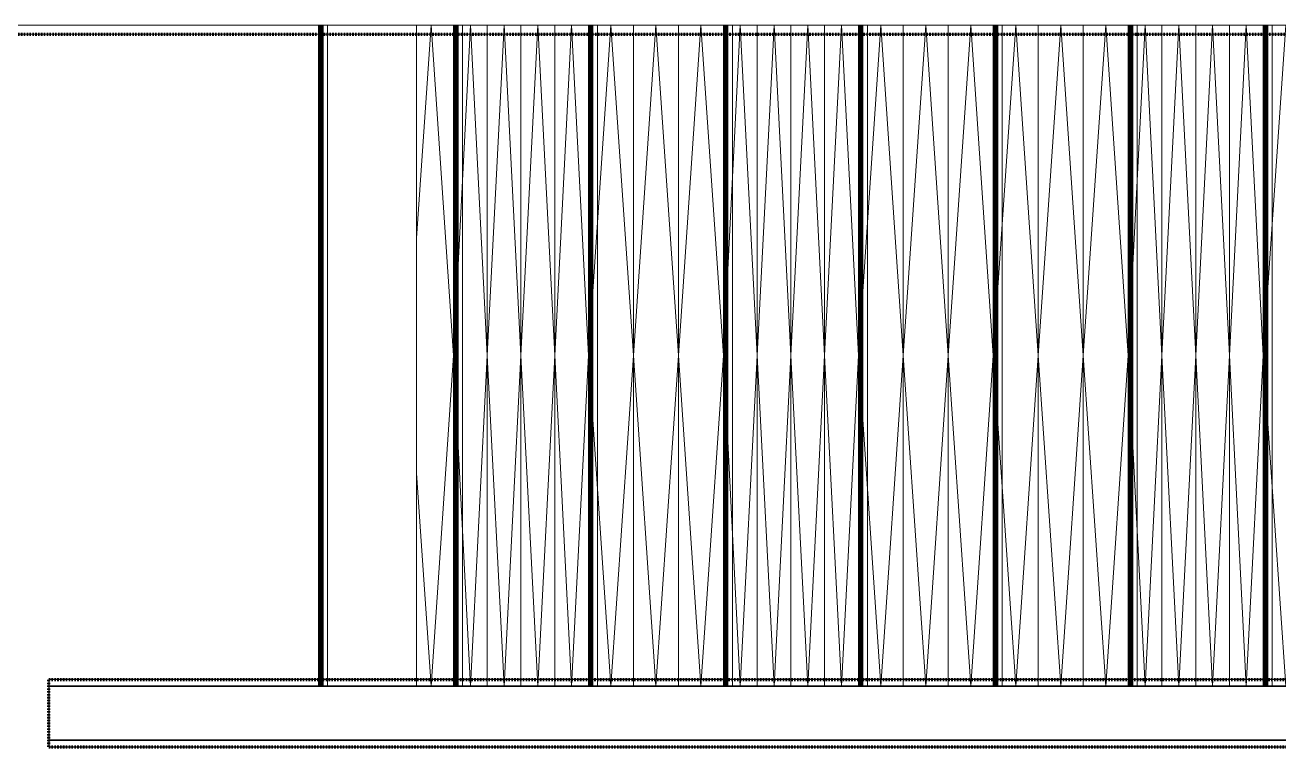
# Model space of a CAD drawing. Header units: millimetres. Extents: x -5300 to 98858, y -5196 to 93886.
# Drawn here: x 52777 to 55565, y 38805 to 40410 of the extents above; entities that cross this region are included whole.
import ezdxf

# ---------------------------------------------------------------- set-up
doc = ezdxf.new("R2010")
doc.units = ezdxf.units.MM
doc.linetypes.add('Штрих', pattern=[6.35, 3.175, -3.175])
doc.linetypes.add('Штрих_2_', pattern=[6.35, 3.175, -3.175])
for name, color, linetype, lineweight, true_color in [('_Разделитель помещений_', 4, 'Штрих', 70, 0x00ffff), ('Лестницы', 7, 'Continuous', 18, 0x7f7f7f), ('Стены', 7, 'Continuous', 18, 0x7f7f7f), ('Стены разрез', 7, 'Continuous', 50, 0x7f7f7f)]:
    doc.layers.add(name, color=color, linetype=linetype, lineweight=lineweight, true_color=true_color)

# ---------------------------------------------------------------- blocks, each defined once
blk = doc.blocks.new('СТВ_ЛК-02 - СТВ_ЛК-02-243166-Подвал')
at = {"layer": 'Стены', "color": 254, "true_color": 0xd4d4d4}
for p, q in [((50510, 40410), (58150, 40410)), ((50510, 40410), (58150, 40410)), ((58150, 40410), (50510, 40410)), ((50710, 40410), (57930, 40410)), ((57930, 40410), (50710, 40410)), ((57930, 40410), (50710, 40410)), ((50710, 40390), (57930, 40390)), ((50710, 40390), (57930, 40390)), ((57930, 40390), (50710, 40390))]:
    blk.add_line(p, q, dxfattribs=at)
blk = doc.blocks.new('СТВ_ЛК-02 - СТВ_ЛК-02-243170-Подвал')
blk.add_blockref('СТВ_ЛК-02 - СТВ_ЛК-02-243166-Подвал', (0, 0))
blk = doc.blocks.new('СТВ_Перегородка_Кирпич_ЛК 131368 - СТВ_Перегородка_Кирпич_ЛК 2-245658-Подвал')
at = {"layer": 'Стены', "color": 254, "true_color": 0xd4d4d4}
blk.add_line((52830, 38940), (56430, 38940), dxfattribs=at)
blk = doc.blocks.new('СТВ_Перегородка_Кирпич_ЛК 131368 - СТВ_Перегородка_Кирпич_ЛК 131368-245655-Подвал')
at = {"layer": 'Стены', "color": 254, "true_color": 0xd4d4d4}
for p, q in [((52830, 38955), (52830, 38955)), ((52830, 38940), (52830, 38940)), ((52830, 38940), (52830, 38940)), ((52830, 38820), (52830, 38820)), ((52830, 38820), (52830, 38820)), ((52830, 38805), (52830, 38805))]:
    blk.add_line(p, q, dxfattribs=at)
at = {"layer": 'Стены разрез', "color": 254, "lineweight": 25, "true_color": 0xd4d4d4}
for p, q in [((56430, 38955), (52830, 38955)), ((52830, 38955), (52830, 38940)), ((56430, 38940), (52830, 38940)), ((52830, 38940), (52830, 38820)), ((52830, 38940), (56430, 38940)), ((56430, 38820), (52830, 38820)), ((52830, 38820), (52830, 38805)), ((52830, 38820), (56430, 38820)), ((52830, 38805), (56430, 38805))]:
    blk.add_line(p, q, dxfattribs=at)
blk.add_blockref('СТВ_Перегородка_Кирпич_ЛК 131368 - СТВ_Перегородка_Кирпич_ЛК 2-245658-Подвал', (0, 0))
blk = doc.blocks.new('ЛК1-Лм1 235684 - ЛК1-Лм1-249097-Подвал')
at = {"layer": 'Лестницы', "color": 254, "true_color": 0xd4d4d4}
for p, q in [((53430, 40410), (53430, 38940)), ((53450, 40410), (53430, 40410)), ((53430, 40410), (53430, 38940)), ((53430, 38940), (53430, 40410)), ((53430, 40410), (53430, 40410)), ((53430, 40410), (53450, 40410)), ((53450, 40410), (53430, 40410)), ((53430, 40410), (53430, 40410)), ((53430, 38940), (53430, 40410)), ((53430, 40410), (53450, 40410)), ((53430, 40410), (53750, 40410)), ((53430, 38940), (53430, 40410)), ((53750, 40410), (53430, 40410)), ((53430, 40410), (53430, 40410)), ((53430, 40410), (53430.2, 40410)), ((53430, 40410), (53430, 38940)), ((53430.2, 40410), (53430, 40410)), ((53430, 40410), (53430, 40410)), ((53430, 40410), (53430, 38940)), ((53430, 38940), (53430, 40410)), ((53430.2, 40410), (53430.6, 40410)), ((53430.2, 40410), (53430.2, 38940)), ((53430.6, 40410), (53430.2, 40410)), ((53430.2, 38940), (53430.2, 40410)), ((53430.6, 40410), (53431.3, 40410)), ((53430.6, 40410), (53430.6, 38940)), ((53431.3, 40410), (53430.6, 40410)), ((53430.6, 38940), (53430.6, 40410)), ((53431.3, 40410), (53432.3, 40410)), ((53431.3, 40410), (53431.3, 38940)), ((53432.3, 40410), (53431.3, 40410)), ((53431.3, 38940), (53431.3, 40410)), ((53432.3, 40410), (53433.6, 40410)), ((53432.3, 40410), (53432.3, 38940)), ((53433.6, 40410), (53432.3, 40410)), ((53432.3, 38940), (53432.3, 40410)), ((53433.6, 40410), (53435, 40410)), ((53433.6, 40410), (53433.6, 38940)), ((53435, 40410), (53433.6, 40410)), ((53433.6, 38940), (53433.6, 40410)), ((53435, 40410), (53436.6, 40410)), ((53435, 40410), (53435, 38940)), ((53436.6, 40410), (53435, 40410)), ((53435, 38940), (53435, 40410)), ((53436.6, 40410), (53438.3, 40410)), ((53436.6, 40410), (53436.6, 38940)), ((53438.3, 40410), (53436.6, 40410)), ((53436.6, 38940), (53436.6, 40410)), ((53438.3, 40410), (53440, 40410)), ((53438.3, 40410), (53438.3, 38940)), ((53440, 40410), (53438.3, 40410)), ((53438.3, 38940), (53438.3, 40410)), ((53440, 40410), (53750, 40410)), ((53750, 40410), (53440, 40410)), ((53440, 40410), (53440, 38940)), ((53440, 38940), (53440, 40410)), ((53647.8, 40410), (53450, 40410)), ((53450, 40410), (53450, 40410)), ((53450, 40410), (53750, 40410)), ((53450, 38940), (53450, 40410)), ((53450, 40410), (53647.8, 40410)), ((53450, 40410), (53450, 40410)), ((53450, 40410), (53450, 38940)), ((53450, 38940), (53450, 40410)), ((53450, 40410), (53450, 38940)), ((53750, 40410), (53450, 40410)), ((53450, 38940), (53450, 40410)), ((53450, 40410), (53450, 38940)), ((53450, 38940), (53450, 40410)), ((53450, 40410), (53450, 40410)), ((53450, 40410), (53450, 40410)), ((53450, 40410), (53450, 38940)), ((53680, 40410), (53647.8, 40410)), ((53647.8, 39936.2), (53647.8, 40410)), ((53647.8, 40410), (53680, 40410)), ((53680, 40410), (53647.8, 39936.2)), ((53647.8, 40410), (53647.8, 39936.2)), ((53647.8, 39936.2), (53680, 40410)), ((53730, 40410), (53680, 40410)), ((53730, 39675), (53680, 40410)), ((53680, 40410), (53730, 40410)), ((53680, 40410), (53730, 39675)), ((53767.5, 40410), (53730, 40410)), ((53730, 39675), (53730, 40410)), ((53730, 40410), (53767.5, 40410)), ((53767.5, 40410), (53730, 39675)), ((53730, 40410), (53730, 39675)), ((53730, 39675), (53767.5, 40410)), ((53730, 40410), (53730, 38940)), ((53750, 40410), (53730, 40410)), ((53730, 40410), (53730, 38940)), ((53730, 38940), (53730, 40410)), ((53730, 40410), (53730, 40410)), ((53730, 40410), (53750, 40410)), ((53750, 40410), (53730, 40410)), ((53730, 40410), (53730, 40410)), ((53730, 38940), (53730, 40410)), ((53730, 40410), (53750, 40410)), ((53730, 40410), (54050, 40410)), ((53730, 38940), (53730, 40410)), ((54050, 40410), (53730, 40410)), ((53730, 40410), (53730, 40410)), ((53730, 40410), (53730.2, 40410)), ((53730, 40410), (53730, 38940)), ((53730.2, 40410), (53730, 40410)), ((53730, 40410), (53730, 40410)), ((53730, 40410), (53730, 38940)), ((53730, 38940), (53730, 40410)), ((53730.2, 40410), (53730.6, 40410)), ((53730.2, 40410), (53730.2, 38940)), ((53730.6, 40410), (53730.2, 40410)), ((53730.2, 38940), (53730.2, 40410)), ((53730.6, 40410), (53731.3, 40410)), ((53730.6, 40410), (53730.6, 38940)), ((53731.3, 40410), (53730.6, 40410)), ((53730.6, 38940), (53730.6, 40410)), ((53731.3, 40410), (53732.3, 40410)), ((53731.3, 40410), (53731.3, 38940)), ((53732.3, 40410), (53731.3, 40410)), ((53731.3, 38940), (53731.3, 40410)), ((53732.3, 40410), (53733.6, 40410)), ((53732.3, 40410), (53732.3, 38940)), ((53733.6, 40410), (53732.3, 40410)), ((53732.3, 38940), (53732.3, 40410)), ((53733.6, 40410), (53735, 40410)), ((53733.6, 40410), (53733.6, 38940)), ((53735, 40410), (53733.6, 40410)), ((53733.6, 38940), (53733.6, 40410)), ((53735, 40410), (53736.6, 40410)), ((53735, 40410), (53735, 38940)), ((53736.6, 40410), (53735, 40410)), ((53735, 38940), (53735, 40410)), ((53736.6, 40410), (53738.3, 40410)), ((53736.6, 40410), (53736.6, 38940)), ((53738.3, 40410), (53736.6, 40410)), ((53736.6, 38940), (53736.6, 40410)), ((53738.3, 40410), (53740, 40410)), ((53738.3, 40410), (53738.3, 38940)), ((53740, 40410), (53738.3, 40410)), ((53738.3, 38940), (53738.3, 40410)), ((53740, 40410), (54050, 40410)), ((54050, 40410), (53740, 40410)), ((53740, 40410), (53740, 38940)), ((53740, 38940), (53740, 40410)), ((53750, 40410), (53750, 40410)), ((53750, 40410), (54050, 40410)), ((53750, 38940), (53750, 40410)), ((53750, 38940), (53750, 40410)), ((53750, 40410), (53750, 40410)), ((53750, 40410), (53750, 38940)), ((53750, 40410), (53750, 38940)), ((54050, 40410), (53750, 40410)), ((53750, 38940), (53750, 40410)), ((53750, 40410), (53750, 38940)), ((53750, 38940), (53750, 40410)), ((53750, 40410), (53750, 40410)), ((53750, 40410), (53750, 40410)), ((53750, 40410), (53750, 38940)), ((53750, 38940), (53750, 40410)), ((53750, 40410), (53750, 40410)), ((53750, 40410), (53750, 38940)), ((53750, 40410), (53750, 38940)), ((53750, 40410), (53750, 40410)), ((53750, 38940), (53750, 40410)), ((53805, 40410), (53767.5, 40410)), ((53805, 39675), (53767.5, 40410)), ((53767.5, 40410), (53805, 40410)), ((53767.5, 40410), (53805, 39675)), ((53842.5, 40410), (53805, 40410)), ((53805, 39675), (53805, 40410)), ((53805, 40410), (53842.5, 40410)), ((53842.5, 40410), (53805, 39675)), ((53805, 40410), (53805, 39675)), ((53805, 39675), (53842.5, 40410)), ((53880, 40410), (53842.5, 40410)), ((53880, 39675), (53842.5, 40410)), ((53842.5, 40410), (53880, 40410)), ((53842.5, 40410), (53880, 39675)), ((53917.5, 40410), (53880, 40410)), ((53880, 39675), (53880, 40410)), ((53880, 40410), (53917.5, 40410)), ((53917.5, 40410), (53880, 39675)), ((53880, 40410), (53880, 39675)), ((53880, 39675), (53917.5, 40410)), ((53955, 40410), (53917.5, 40410)), ((53955, 39675), (53917.5, 40410)), ((53917.5, 40410), (53955, 40410)), ((53917.5, 40410), (53955, 39675)), ((53992.5, 40410), (53955, 40410)), ((53955, 39675), (53955, 40410)), ((53955, 40410), (53992.5, 40410)), ((53992.5, 40410), (53955, 39675)), ((53955, 40410), (53955, 39675)), ((53955, 39675), (53992.5, 40410)), ((54030, 40410), (53992.5, 40410)), ((54030, 39675), (53992.5, 40410)), ((53992.5, 40410), (54030, 40410)), ((53992.5, 40410), (54030, 39675)), ((54080, 40410), (54030, 40410)), ((54030, 39675), (54030, 40410)), ((54030, 40410), (54080, 40410)), ((54080, 40410), (54030, 39675)), ((54030, 40410), (54030, 39675)), ((54030, 39675), (54080, 40410)), ((54030, 40410), (54030, 38940)), ((54050, 40410), (54030, 40410)), ((54030, 40410), (54030, 38940)), ((54030, 38940), (54030, 40410)), ((54030, 40410), (54030, 40410)), ((54030, 40410), (54050, 40410)), ((54050, 40410), (54030, 40410)), ((54030, 40410), (54030, 40410)), ((54030, 38940), (54030, 40410)), ((54030, 40410), (54050, 40410)), ((54030, 40410), (54350, 40410)), ((54030, 38940), (54030, 40410)), ((54350, 40410), (54030, 40410)), ((54030, 40410), (54030, 40410)), ((54030, 40410), (54030.2, 40410)), ((54030, 40410), (54030, 38940)), ((54030.2, 40410), (54030, 40410)), ((54030, 40410), (54030, 40410)), ((54030, 40410), (54030, 38940)), ((54030, 38940), (54030, 40410)), ((54030.2, 40410), (54030.6, 40410)), ((54030.2, 40410), (54030.2, 38940)), ((54030.6, 40410), (54030.2, 40410)), ((54030.2, 38940), (54030.2, 40410)), ((54030.6, 40410), (54031.3, 40410)), ((54030.6, 40410), (54030.6, 38940)), ((54031.3, 40410), (54030.6, 40410)), ((54030.6, 38940), (54030.6, 40410)), ((54031.3, 40410), (54032.3, 40410)), ((54031.3, 40410), (54031.3, 38940)), ((54032.3, 40410), (54031.3, 40410)), ((54031.3, 38940), (54031.3, 40410)), ((54032.3, 40410), (54033.6, 40410)), ((54032.3, 40410), (54032.3, 38940)), ((54033.6, 40410), (54032.3, 40410)), ((54032.3, 38940), (54032.3, 40410)), ((54033.6, 40410), (54035, 40410)), ((54033.6, 40410), (54033.6, 38940)), ((54035, 40410), (54033.6, 40410)), ((54033.6, 38940), (54033.6, 40410)), ((54035, 40410), (54036.6, 40410)), ((54035, 40410), (54035, 38940)), ((54036.6, 40410), (54035, 40410)), ((54035, 38940), (54035, 40410)), ((54036.6, 40410), (54038.3, 40410)), ((54036.6, 40410), (54036.6, 38940)), ((54038.3, 40410), (54036.6, 40410)), ((54036.6, 38940), (54036.6, 40410)), ((54038.3, 40410), (54040, 40410)), ((54038.3, 40410), (54038.3, 38940)), ((54040, 40410), (54038.3, 40410)), ((54038.3, 38940), (54038.3, 40410)), ((54040, 40410), (54350, 40410)), ((54350, 40410), (54040, 40410)), ((54040, 40410), (54040, 38940)), ((54040, 38940), (54040, 40410)), ((54050, 40410), (54050, 40410)), ((54050, 40410), (54350, 40410)), ((54050, 38940), (54050, 40410)), ((54050, 38940), (54050, 40410)), ((54050, 40410), (54050, 40410)), ((54050, 40410), (54050, 38940)), ((54050, 40410), (54050, 38940)), ((54350, 40410), (54050, 40410)), ((54050, 38940), (54050, 40410)), ((54050, 40410), (54050, 38940)), ((54050, 38940), (54050, 40410)), ((54050, 40410), (54050, 40410)), ((54050, 40410), (54050, 40410)), ((54050, 40410), (54050, 38940)), ((54050, 38940), (54050, 40410)), ((54050, 40410), (54050, 40410)), ((54050, 40410), (54050, 38940)), ((54050, 40410), (54050, 38940)), ((54050, 40410), (54050, 40410)), ((54050, 38940), (54050, 40410)), ((54130, 40410), (54080, 40410)), ((54130, 39675), (54080, 40410)), ((54080, 40410), (54130, 40410)), ((54080, 40410), (54130, 39675)), ((54180, 40410), (54130, 40410)), ((54130, 39675), (54130, 40410)), ((54130, 40410), (54180, 40410)), ((54180, 40410), (54130, 39675)), ((54130, 40410), (54130, 39675)), ((54130, 39675), (54180, 40410)), ((54230, 40410), (54180, 40410)), ((54230, 39675), (54180, 40410)), ((54180, 40410), (54230, 40410)), ((54180, 40410), (54230, 39675)), ((54280, 40410), (54230, 40410)), ((54230, 39675), (54230, 40410)), ((54230, 40410), (54280, 40410)), ((54280, 40410), (54230, 39675)), ((54230, 40410), (54230, 39675)), ((54230, 39675), (54280, 40410)), ((54330, 40410), (54280, 40410)), ((54330, 39675), (54280, 40410)), ((54280, 40410), (54330, 40410)), ((54280, 40410), (54330, 39675)), ((54367.5, 40410), (54330, 40410)), ((54330, 39675), (54330, 40410)), ((54330, 40410), (54367.5, 40410)), ((54367.5, 40410), (54330, 39675)), ((54330, 40410), (54330, 39675)), ((54330, 39675), (54367.5, 40410)), ((54330, 40410), (54330, 38940)), ((54350, 40410), (54330, 40410)), ((54330, 40410), (54330, 38940)), ((54330, 38940), (54330, 40410)), ((54330, 40410), (54330, 40410)), ((54330, 40410), (54350, 40410)), ((54350, 40410), (54330, 40410)), ((54330, 40410), (54330, 40410)), ((54330, 38940), (54330, 40410)), ((54330, 40410), (54350, 40410)), ((54330, 40410), (54650, 40410)), ((54330, 38940), (54330, 40410)), ((54650, 40410), (54330, 40410)), ((54330, 40410), (54330, 40410)), ((54330, 40410), (54330.2, 40410)), ((54330, 40410), (54330, 38940)), ((54330.2, 40410), (54330, 40410)), ((54330, 40410), (54330, 40410)), ((54330, 40410), (54330, 38940)), ((54330, 38940), (54330, 40410)), ((54330.2, 40410), (54330.6, 40410)), ((54330.2, 40410), (54330.2, 38940)), ((54330.6, 40410), (54330.2, 40410)), ((54330.2, 38940), (54330.2, 40410)), ((54330.6, 40410), (54331.3, 40410)), ((54330.6, 40410), (54330.6, 38940)), ((54331.3, 40410), (54330.6, 40410)), ((54330.6, 38940), (54330.6, 40410)), ((54331.3, 40410), (54332.3, 40410)), ((54331.3, 40410), (54331.3, 38940)), ((54332.3, 40410), (54331.3, 40410)), ((54331.3, 38940), (54331.3, 40410)), ((54332.3, 40410), (54333.6, 40410)), ((54332.3, 40410), (54332.3, 38940)), ((54333.6, 40410), (54332.3, 40410)), ((54332.3, 38940), (54332.3, 40410)), ((54333.6, 40410), (54335, 40410)), ((54333.6, 40410), (54333.6, 38940)), ((54335, 40410), (54333.6, 40410)), ((54333.6, 38940), (54333.6, 40410)), ((54335, 40410), (54336.6, 40410)), ((54335, 40410), (54335, 38940)), ((54336.6, 40410), (54335, 40410)), ((54335, 38940), (54335, 40410)), ((54336.6, 40410), (54338.3, 40410)), ((54336.6, 40410), (54336.6, 38940)), ((54338.3, 40410), (54336.6, 40410)), ((54336.6, 38940), (54336.6, 40410)), ((54338.3, 40410), (54340, 40410)), ((54338.3, 40410), (54338.3, 38940)), ((54340, 40410), (54338.3, 40410)), ((54338.3, 38940), (54338.3, 40410)), ((54340, 40410), (54650, 40410)), ((54650, 40410), (54340, 40410)), ((54340, 40410), (54340, 38940)), ((54340, 38940), (54340, 40410)), ((54350, 40410), (54350, 40410)), ((54350, 40410), (54650, 40410)), ((54350, 38940), (54350, 40410)), ((54350, 38940), (54350, 40410)), ((54350, 40410), (54350, 40410)), ((54350, 40410), (54350, 38940)), ((54350, 40410), (54350, 38940)), ((54650, 40410), (54350, 40410)), ((54350, 38940), (54350, 40410)), ((54350, 40410), (54350, 38940)), ((54350, 38940), (54350, 40410)), ((54350, 40410), (54350, 40410)), ((54350, 40410), (54350, 40410)), ((54350, 40410), (54350, 38940)), ((54350, 38940), (54350, 40410)), ((54350, 40410), (54350, 40410)), ((54350, 40410), (54350, 38940)), ((54350, 40410), (54350, 38940)), ((54350, 40410), (54350, 40410)), ((54350, 38940), (54350, 40410)), ((54405, 40410), (54367.5, 40410)), ((54405, 39675), (54367.5, 40410)), ((54367.5, 40410), (54405, 40410)), ((54367.5, 40410), (54405, 39675)), ((54442.5, 40410), (54405, 40410)), ((54405, 39675), (54405, 40410)), ((54405, 40410), (54442.5, 40410)), ((54442.5, 40410), (54405, 39675)), ((54405, 40410), (54405, 39675)), ((54405, 39675), (54442.5, 40410)), ((54480, 40410), (54442.5, 40410)), ((54480, 39675), (54442.5, 40410)), ((54442.5, 40410), (54480, 40410)), ((54442.5, 40410), (54480, 39675)), ((54517.5, 40410), (54480, 40410)), ((54480, 39675), (54480, 40410)), ((54480, 40410), (54517.5, 40410)), ((54517.5, 40410), (54480, 39675)), ((54480, 40410), (54480, 39675)), ((54480, 39675), (54517.5, 40410)), ((54555, 40410), (54517.5, 40410)), ((54555, 39675), (54517.5, 40410)), ((54517.5, 40410), (54555, 40410)), ((54517.5, 40410), (54555, 39675)), ((54592.5, 40410), (54555, 40410)), ((54555, 39675), (54555, 40410)), ((54555, 40410), (54592.5, 40410)), ((54592.5, 40410), (54555, 39675)), ((54555, 40410), (54555, 39675)), ((54555, 39675), (54592.5, 40410)), ((54630, 40410), (54592.5, 40410)), ((54630, 39675), (54592.5, 40410)), ((54592.5, 40410), (54630, 40410)), ((54592.5, 40410), (54630, 39675)), ((54680, 40410), (54630, 40410)), ((54630, 39675), (54630, 40410)), ((54630, 40410), (54680, 40410)), ((54680, 40410), (54630, 39675)), ((54630, 40410), (54630, 39675)), ((54630, 39675), (54680, 40410)), ((54630, 40410), (54630, 38940)), ((54650, 40410), (54630, 40410)), ((54630, 40410), (54630, 38940)), ((54630, 38940), (54630, 40410)), ((54630, 40410), (54630, 40410)), ((54630, 40410), (54650, 40410)), ((54650, 40410), (54630, 40410)), ((54630, 40410), (54630, 40410)), ((54630, 38940), (54630, 40410)), ((54630, 40410), (54650, 40410)), ((54630, 40410), (54950, 40410)), ((54630, 38940), (54630, 40410)), ((54950, 40410), (54630, 40410)), ((54630, 40410), (54630, 40410)), ((54630, 40410), (54630.2, 40410)), ((54630, 40410), (54630, 38940)), ((54630.2, 40410), (54630, 40410)), ((54630, 40410), (54630, 40410)), ((54630, 40410), (54630, 38940)), ((54630, 38940), (54630, 40410)), ((54630.2, 40410), (54630.6, 40410)), ((54630.2, 40410), (54630.2, 38940)), ((54630.6, 40410), (54630.2, 40410)), ((54630.2, 38940), (54630.2, 40410)), ((54630.6, 40410), (54631.3, 40410)), ((54630.6, 40410), (54630.6, 38940)), ((54631.3, 40410), (54630.6, 40410)), ((54630.6, 38940), (54630.6, 40410)), ((54631.3, 40410), (54632.3, 40410)), ((54631.3, 40410), (54631.3, 38940)), ((54632.3, 40410), (54631.3, 40410)), ((54631.3, 38940), (54631.3, 40410)), ((54632.3, 40410), (54633.6, 40410)), ((54632.3, 40410), (54632.3, 38940)), ((54633.6, 40410), (54632.3, 40410)), ((54632.3, 38940), (54632.3, 40410)), ((54633.6, 40410), (54635, 40410)), ((54633.6, 40410), (54633.6, 38940)), ((54635, 40410), (54633.6, 40410)), ((54633.6, 38940), (54633.6, 40410)), ((54635, 40410), (54636.6, 40410)), ((54635, 40410), (54635, 38940)), ((54636.6, 40410), (54635, 40410)), ((54635, 38940), (54635, 40410)), ((54636.6, 40410), (54638.3, 40410)), ((54636.6, 40410), (54636.6, 38940)), ((54638.3, 40410), (54636.6, 40410)), ((54636.6, 38940), (54636.6, 40410)), ((54638.3, 40410), (54640, 40410)), ((54638.3, 40410), (54638.3, 38940)), ((54640, 40410), (54638.3, 40410)), ((54638.3, 38940), (54638.3, 40410)), ((54640, 40410), (54950, 40410)), ((54950, 40410), (54640, 40410)), ((54640, 40410), (54640, 38940)), ((54640, 38940), (54640, 40410)), ((54650, 40410), (54650, 40410)), ((54650, 40410), (54950, 40410)), ((54650, 38940), (54650, 40410)), ((54650, 38940), (54650, 40410)), ((54650, 40410), (54650, 40410)), ((54650, 40410), (54650, 38940)), ((54650, 40410), (54650, 38940)), ((54950, 40410), (54650, 40410)), ((54650, 38940), (54650, 40410)), ((54650, 40410), (54650, 38940)), ((54650, 38940), (54650, 40410)), ((54650, 40410), (54650, 40410)), ((54650, 40410), (54650, 40410)), ((54650, 40410), (54650, 38940)), ((54650, 38940), (54650, 40410)), ((54650, 40410), (54650, 40410)), ((54650, 40410), (54650, 38940)), ((54650, 40410), (54650, 38940)), ((54650, 40410), (54650, 40410)), ((54650, 38940), (54650, 40410)), ((54730, 40410), (54680, 40410)), ((54730, 39675), (54680, 40410)), ((54680, 40410), (54730, 40410)), ((54680, 40410), (54730, 39675)), ((54780, 40410), (54730, 40410)), ((54730, 39675), (54730, 40410)), ((54730, 40410), (54780, 40410)), ((54780, 40410), (54730, 39675)), ((54730, 40410), (54730, 39675)), ((54730, 39675), (54780, 40410)), ((54830, 40410), (54780, 40410)), ((54830, 39675), (54780, 40410)), ((54780, 40410), (54830, 40410)), ((54780, 40410), (54830, 39675)), ((54880, 40410), (54830, 40410)), ((54830, 39675), (54830, 40410)), ((54830, 40410), (54880, 40410)), ((54880, 40410), (54830, 39675)), ((54830, 40410), (54830, 39675)), ((54830, 39675), (54880, 40410)), ((54930, 40410), (54880, 40410)), ((54930, 39675), (54880, 40410)), ((54880, 40410), (54930, 40410)), ((54880, 40410), (54930, 39675)), ((54980, 40410), (54930, 40410)), ((54930, 39675), (54930, 40410)), ((54930, 40410), (54980, 40410)), ((54980, 40410), (54930, 39675)), ((54930, 40410), (54930, 39675)), ((54930, 39675), (54980, 40410)), ((54930, 40410), (54930, 38940)), ((54950, 40410), (54930, 40410)), ((54930, 40410), (54930, 38940)), ((54930, 38940), (54930, 40410)), ((54930, 40410), (54930, 40410)), ((54930, 40410), (54950, 40410)), ((54950, 40410), (54930, 40410)), ((54930, 40410), (54930, 40410)), ((54930, 38940), (54930, 40410)), ((54930, 40410), (54950, 40410)), ((54930, 40410), (55250, 40410)), ((54930, 38940), (54930, 40410)), ((55250, 40410), (54930, 40410)), ((54930, 40410), (54930, 40410)), ((54930, 40410), (54930.2, 40410)), ((54930, 40410), (54930, 38940)), ((54930.2, 40410), (54930, 40410)), ((54930, 40410), (54930, 40410)), ((54930, 40410), (54930, 38940)), ((54930, 38940), (54930, 40410)), ((54930.2, 40410), (54930.6, 40410)), ((54930.2, 40410), (54930.2, 38940)), ((54930.6, 40410), (54930.2, 40410)), ((54930.2, 38940), (54930.2, 40410)), ((54930.6, 40410), (54931.3, 40410)), ((54930.6, 40410), (54930.6, 38940)), ((54931.3, 40410), (54930.6, 40410)), ((54930.6, 38940), (54930.6, 40410)), ((54931.3, 40410), (54932.3, 40410)), ((54931.3, 40410), (54931.3, 38940)), ((54932.3, 40410), (54931.3, 40410)), ((54931.3, 38940), (54931.3, 40410)), ((54932.3, 40410), (54933.6, 40410)), ((54932.3, 40410), (54932.3, 38940)), ((54933.6, 40410), (54932.3, 40410)), ((54932.3, 38940), (54932.3, 40410)), ((54933.6, 40410), (54935, 40410)), ((54933.6, 40410), (54933.6, 38940)), ((54935, 40410), (54933.6, 40410)), ((54933.6, 38940), (54933.6, 40410)), ((54935, 40410), (54936.6, 40410)), ((54935, 40410), (54935, 38940)), ((54936.6, 40410), (54935, 40410)), ((54935, 38940), (54935, 40410)), ((54936.6, 40410), (54938.3, 40410)), ((54936.6, 40410), (54936.6, 38940)), ((54938.3, 40410), (54936.6, 40410)), ((54936.6, 38940), (54936.6, 40410)), ((54938.3, 40410), (54940, 40410)), ((54938.3, 40410), (54938.3, 38940)), ((54940, 40410), (54938.3, 40410)), ((54938.3, 38940), (54938.3, 40410)), ((54940, 40410), (55250, 40410)), ((55250, 40410), (54940, 40410)), ((54940, 40410), (54940, 38940)), ((54940, 38940), (54940, 40410)), ((54950, 40410), (54950, 40410)), ((54950, 40410), (55250, 40410)), ((54950, 38940), (54950, 40410)), ((54950, 38940), (54950, 40410)), ((54950, 40410), (54950, 40410)), ((54950, 40410), (54950, 38940)), ((54950, 40410), (54950, 38940)), ((55250, 40410), (54950, 40410)), ((54950, 38940), (54950, 40410)), ((54950, 40410), (54950, 38940)), ((54950, 38940), (54950, 40410)), ((54950, 40410), (54950, 40410)), ((54950, 40410), (54950, 40410)), ((54950, 40410), (54950, 38940)), ((54950, 38940), (54950, 40410)), ((54950, 40410), (54950, 40410)), ((54950, 40410), (54950, 38940)), ((54950, 40410), (54950, 38940)), ((54950, 40410), (54950, 40410)), ((54950, 38940), (54950, 40410)), ((55030, 40410), (54980, 40410)), ((55030, 39675), (54980, 40410)), ((54980, 40410), (55030, 40410)), ((54980, 40410), (55030, 39675)), ((55080, 40410), (55030, 40410)), ((55030, 39675), (55030, 40410)), ((55030, 40410), (55080, 40410)), ((55080, 40410), (55030, 39675)), ((55030, 40410), (55030, 39675)), ((55030, 39675), (55080, 40410)), ((55130, 40410), (55080, 40410)), ((55130, 39675), (55080, 40410)), ((55080, 40410), (55130, 40410)), ((55080, 40410), (55130, 39675)), ((55180, 40410), (55130, 40410)), ((55130, 39675), (55130, 40410)), ((55130, 40410), (55180, 40410)), ((55180, 40410), (55130, 39675)), ((55130, 40410), (55130, 39675)), ((55130, 39675), (55180, 40410)), ((55230, 40410), (55180, 40410)), ((55230, 39675), (55180, 40410)), ((55180, 40410), (55230, 40410)), ((55180, 40410), (55230, 39675)), ((55267.5, 40410), (55230, 40410)), ((55230, 39675), (55230, 40410)), ((55230, 40410), (55267.5, 40410)), ((55267.5, 40410), (55230, 39675)), ((55230, 40410), (55230, 39675)), ((55230, 39675), (55267.5, 40410)), ((55230, 40410), (55230, 38940)), ((55250, 40410), (55230, 40410)), ((55230, 40410), (55230, 38940)), ((55230, 38940), (55230, 40410)), ((55230, 40410), (55230, 40410)), ((55230, 40410), (55250, 40410)), ((55250, 40410), (55230, 40410)), ((55230, 40410), (55230, 40410)), ((55230, 38940), (55230, 40410)), ((55230, 40410), (55250, 40410)), ((55230, 40410), (55550, 40410)), ((55230, 38940), (55230, 40410)), ((55550, 40410), (55230, 40410)), ((55230, 40410), (55230, 40410)), ((55230, 40410), (55230.2, 40410)), ((55230, 40410), (55230, 38940)), ((55230.2, 40410), (55230, 40410)), ((55230, 40410), (55230, 40410)), ((55230, 40410), (55230, 38940)), ((55230, 38940), (55230, 40410)), ((55230.2, 40410), (55230.6, 40410)), ((55230.2, 40410), (55230.2, 38940)), ((55230.6, 40410), (55230.2, 40410)), ((55230.2, 38940), (55230.2, 40410)), ((55230.6, 40410), (55231.3, 40410)), ((55230.6, 40410), (55230.6, 38940)), ((55231.3, 40410), (55230.6, 40410)), ((55230.6, 38940), (55230.6, 40410)), ((55231.3, 40410), (55232.3, 40410)), ((55231.3, 40410), (55231.3, 38940)), ((55232.3, 40410), (55231.3, 40410)), ((55231.3, 38940), (55231.3, 40410)), ((55232.3, 40410), (55233.6, 40410)), ((55232.3, 40410), (55232.3, 38940)), ((55233.6, 40410), (55232.3, 40410)), ((55232.3, 38940), (55232.3, 40410)), ((55233.6, 40410), (55235, 40410)), ((55233.6, 40410), (55233.6, 38940)), ((55235, 40410), (55233.6, 40410)), ((55233.6, 38940), (55233.6, 40410)), ((55235, 40410), (55236.6, 40410)), ((55235, 40410), (55235, 38940)), ((55236.6, 40410), (55235, 40410)), ((55235, 38940), (55235, 40410)), ((55236.6, 40410), (55238.3, 40410)), ((55236.6, 40410), (55236.6, 38940)), ((55238.3, 40410), (55236.6, 40410)), ((55236.6, 38940), (55236.6, 40410)), ((55238.3, 40410), (55240, 40410)), ((55238.3, 40410), (55238.3, 38940)), ((55240, 40410), (55238.3, 40410)), ((55238.3, 38940), (55238.3, 40410)), ((55240, 40410), (55550, 40410)), ((55550, 40410), (55240, 40410)), ((55240, 40410), (55240, 38940)), ((55240, 38940), (55240, 40410)), ((55250, 40410), (55250, 40410)), ((55250, 40410), (55550, 40410)), ((55250, 38940), (55250, 40410)), ((55250, 38940), (55250, 40410)), ((55250, 40410), (55250, 40410)), ((55250, 40410), (55250, 38940)), ((55250, 40410), (55250, 38940)), ((55550, 40410), (55250, 40410)), ((55250, 38940), (55250, 40410)), ((55250, 40410), (55250, 38940)), ((55250, 38940), (55250, 40410)), ((55250, 40410), (55250, 40410)), ((55250, 40410), (55250, 40410)), ((55250, 40410), (55250, 38940)), ((55250, 38940), (55250, 40410)), ((55250, 40410), (55250, 40410)), ((55250, 40410), (55250, 38940)), ((55250, 40410), (55250, 38940)), ((55250, 40410), (55250, 40410)), ((55250, 38940), (55250, 40410)), ((55305, 40410), (55267.5, 40410)), ((55305, 39675), (55267.5, 40410)), ((55267.5, 40410), (55305, 40410)), ((55267.5, 40410), (55305, 39675)), ((55342.5, 40410), (55305, 40410)), ((55305, 39675), (55305, 40410)), ((55305, 40410), (55342.5, 40410)), ((55342.5, 40410), (55305, 39675)), ((55305, 40410), (55305, 39675)), ((55305, 39675), (55342.5, 40410)), ((55380, 40410), (55342.5, 40410)), ((55380, 39675), (55342.5, 40410)), ((55342.5, 40410), (55380, 40410)), ((55342.5, 40410), (55380, 39675)), ((55417.5, 40410), (55380, 40410)), ((55380, 39675), (55380, 40410)), ((55380, 40410), (55417.5, 40410)), ((55417.5, 40410), (55380, 39675)), ((55380, 40410), (55380, 39675)), ((55380, 39675), (55417.5, 40410)), ((55455, 40410), (55417.5, 40410)), ((55455, 39675), (55417.5, 40410)), ((55417.5, 40410), (55455, 40410)), ((55417.5, 40410), (55455, 39675)), ((55492.5, 40410), (55455, 40410)), ((55455, 39675), (55455, 40410)), ((55455, 40410), (55492.5, 40410)), ((55492.5, 40410), (55455, 39675)), ((55455, 40410), (55455, 39675)), ((55455, 39675), (55492.5, 40410)), ((55530, 40410), (55492.5, 40410)), ((55530, 39675), (55492.5, 40410)), ((55492.5, 40410), (55530, 40410)), ((55492.5, 40410), (55530, 39675)), ((55580, 40410), (55530, 40410)), ((55530, 39675), (55530, 40410)), ((55530, 40410), (55580, 40410)), ((55580, 40410), (55530, 39675)), ((55530, 40410), (55530, 39675)), ((55530, 39675), (55580, 40410)), ((55530, 40410), (55530, 38940)), ((55550, 40410), (55530, 40410)), ((55530, 40410), (55530, 38940)), ((55530, 38940), (55530, 40410)), ((55530, 40410), (55530, 40410)), ((55530, 40410), (55550, 40410)), ((55550, 40410), (55530, 40410)), ((55530, 40410), (55530, 40410)), ((55530, 38940), (55530, 40410)), ((55530, 40410), (55550, 40410)), ((55530, 40410), (55850, 40410)), ((55530, 38940), (55530, 40410)), ((55850, 40410), (55530, 40410)), ((55530, 40410), (55530, 40410)), ((55530, 40410), (55530.2, 40410)), ((55530, 40410), (55530, 38940)), ((55530.2, 40410), (55530, 40410)), ((55530, 40410), (55530, 40410)), ((55530, 40410), (55530, 38940)), ((55530, 38940), (55530, 40410)), ((55530.2, 40410), (55530.6, 40410)), ((55530.2, 40410), (55530.2, 38940)), ((55530.6, 40410), (55530.2, 40410)), ((55530.2, 38940), (55530.2, 40410)), ((55530.6, 40410), (55531.3, 40410)), ((55530.6, 40410), (55530.6, 38940)), ((55531.3, 40410), (55530.6, 40410)), ((55530.6, 38940), (55530.6, 40410)), ((55531.3, 40410), (55532.3, 40410)), ((55531.3, 40410), (55531.3, 38940)), ((55532.3, 40410), (55531.3, 40410)), ((55531.3, 38940), (55531.3, 40410)), ((55532.3, 40410), (55533.6, 40410)), ((55532.3, 40410), (55532.3, 38940)), ((55533.6, 40410), (55532.3, 40410)), ((55532.3, 38940), (55532.3, 40410)), ((55533.6, 40410), (55535, 40410)), ((55533.6, 40410), (55533.6, 38940)), ((55535, 40410), (55533.6, 40410)), ((55533.6, 38940), (55533.6, 40410)), ((55535, 40410), (55536.6, 40410)), ((55535, 40410), (55535, 38940)), ((55536.6, 40410), (55535, 40410)), ((55535, 38940), (55535, 40410)), ((55536.6, 40410), (55538.3, 40410)), ((55536.6, 40410), (55536.6, 38940)), ((55538.3, 40410), (55536.6, 40410)), ((55536.6, 38940), (55536.6, 40410)), ((55538.3, 40410), (55540, 40410)), ((55538.3, 40410), (55538.3, 38940)), ((55540, 40410), (55538.3, 40410)), ((55538.3, 38940), (55538.3, 40410)), ((55540, 40410), (55850, 40410)), ((55850, 40410), (55540, 40410)), ((55540, 40410), (55540, 38940)), ((55540, 38940), (55540, 40410)), ((55550, 40410), (55550, 40410)), ((55550, 40410), (55850, 40410)), ((55550, 38940), (55550, 40410)), ((55550, 38940), (55550, 40410)), ((55550, 40410), (55550, 40410)), ((55550, 40410), (55550, 38940)), ((55550, 40410), (55550, 38940)), ((55850, 40410), (55550, 40410)), ((55550, 38940), (55550, 40410)), ((55550, 40410), (55550, 38940)), ((55550, 38940), (55550, 40410)), ((55550, 40410), (55550, 40410)), ((55550, 40410), (55550, 40410)), ((55550, 40410), (55550, 38940)), ((55550, 38940), (55550, 40410)), ((55550, 40410), (55550, 40410)), ((55550, 40410), (55550, 38940)), ((55550, 40410), (55550, 38940)), ((55550, 40410), (55550, 40410)), ((55550, 38940), (55550, 40410)), ((53647.8, 39936.2), (53647.8, 39413.8)), ((53647.8, 39413.8), (53647.8, 39936.2)), ((53680, 38940), (53730, 39675)), ((53730, 39675), (53680, 38940)), ((53730, 39675), (53730, 38940)), ((53730, 39675), (53767.5, 38940)), ((53730, 38940), (53730, 39675)), ((53767.5, 38940), (53730, 39675)), ((53767.5, 38940), (53805, 39675)), ((53805, 39675), (53767.5, 38940)), ((53805, 39675), (53805, 38940)), ((53805, 39675), (53842.5, 38940)), ((53805, 38940), (53805, 39675)), ((53842.5, 38940), (53805, 39675)), ((53842.5, 38940), (53880, 39675)), ((53880, 39675), (53842.5, 38940)), ((53880, 39675), (53880, 38940)), ((53880, 39675), (53917.5, 38940)), ((53880, 38940), (53880, 39675)), ((53917.5, 38940), (53880, 39675)), ((53917.5, 38940), (53955, 39675)), ((53955, 39675), (53917.5, 38940)), ((53955, 39675), (53955, 38940)), ((53955, 39675), (53992.5, 38940)), ((53955, 38940), (53955, 39675)), ((53992.5, 38940), (53955, 39675)), ((53992.5, 38940), (54030, 39675)), ((54030, 39675), (53992.5, 38940)), ((54030, 39675), (54030, 38940)), ((54030, 39675), (54080, 38940)), ((54030, 38940), (54030, 39675)), ((54080, 38940), (54030, 39675)), ((54080, 38940), (54130, 39675)), ((54130, 39675), (54080, 38940)), ((54130, 39675), (54130, 38940)), ((54130, 39675), (54180, 38940)), ((54130, 38940), (54130, 39675)), ((54180, 38940), (54130, 39675)), ((54180, 38940), (54230, 39675)), ((54230, 39675), (54180, 38940)), ((54230, 39675), (54230, 38940)), ((54230, 39675), (54280, 38940)), ((54230, 38940), (54230, 39675)), ((54280, 38940), (54230, 39675)), ((54280, 38940), (54330, 39675)), ((54330, 39675), (54280, 38940)), ((54330, 39675), (54330, 38940)), ((54330, 39675), (54367.5, 38940)), ((54330, 38940), (54330, 39675)), ((54367.5, 38940), (54330, 39675)), ((54367.5, 38940), (54405, 39675)), ((54405, 39675), (54367.5, 38940)), ((54405, 39675), (54405, 38940)), ((54405, 39675), (54442.5, 38940)), ((54405, 38940), (54405, 39675)), ((54442.5, 38940), (54405, 39675)), ((54442.5, 38940), (54480, 39675)), ((54480, 39675), (54442.5, 38940)), ((54480, 39675), (54480, 38940)), ((54480, 39675), (54517.5, 38940)), ((54480, 38940), (54480, 39675)), ((54517.5, 38940), (54480, 39675)), ((54517.5, 38940), (54555, 39675)), ((54555, 39675), (54517.5, 38940)), ((54555, 39675), (54555, 38940)), ((54555, 39675), (54592.5, 38940)), ((54555, 38940), (54555, 39675)), ((54592.5, 38940), (54555, 39675)), ((54592.5, 38940), (54630, 39675)), ((54630, 39675), (54592.5, 38940)), ((54630, 39675), (54630, 38940)), ((54630, 39675), (54680, 38940)), ((54630, 38940), (54630, 39675)), ((54680, 38940), (54630, 39675)), ((54680, 38940), (54730, 39675)), ((54730, 39675), (54680, 38940)), ((54730, 39675), (54730, 38940)), ((54730, 39675), (54780, 38940)), ((54730, 38940), (54730, 39675)), ((54780, 38940), (54730, 39675)), ((54780, 38940), (54830, 39675)), ((54830, 39675), (54780, 38940)), ((54830, 39675), (54830, 38940)), ((54830, 39675), (54880, 38940)), ((54830, 38940), (54830, 39675)), ((54880, 38940), (54830, 39675)), ((54880, 38940), (54930, 39675)), ((54930, 39675), (54880, 38940)), ((54930, 39675), (54930, 38940)), ((54930, 39675), (54980, 38940)), ((54930, 38940), (54930, 39675)), ((54980, 38940), (54930, 39675)), ((54980, 38940), (55030, 39675)), ((55030, 39675), (54980, 38940)), ((55030, 39675), (55030, 38940)), ((55030, 39675), (55080, 38940)), ((55030, 38940), (55030, 39675)), ((55080, 38940), (55030, 39675)), ((55080, 38940), (55130, 39675)), ((55130, 39675), (55080, 38940)), ((55130, 39675), (55130, 38940)), ((55130, 39675), (55180, 38940)), ((55130, 38940), (55130, 39675)), ((55180, 38940), (55130, 39675)), ((55180, 38940), (55230, 39675)), ((55230, 39675), (55180, 38940)), ((55230, 39675), (55230, 38940)), ((55230, 39675), (55267.5, 38940)), ((55230, 38940), (55230, 39675)), ((55267.5, 38940), (55230, 39675)), ((55267.5, 38940), (55305, 39675)), ((55305, 39675), (55267.5, 38940)), ((55305, 39675), (55305, 38940)), ((55305, 39675), (55342.5, 38940)), ((55305, 38940), (55305, 39675)), ((55342.5, 38940), (55305, 39675)), ((55342.5, 38940), (55380, 39675)), ((55380, 39675), (55342.5, 38940)), ((55380, 39675), (55380, 38940)), ((55380, 39675), (55417.5, 38940)), ((55380, 38940), (55380, 39675)), ((55417.5, 38940), (55380, 39675)), ((55417.5, 38940), (55455, 39675)), ((55455, 39675), (55417.5, 38940)), ((55455, 39675), (55455, 38940)), ((55455, 39675), (55492.5, 38940)), ((55455, 38940), (55455, 39675)), ((55492.5, 38940), (55455, 39675)), ((55492.5, 38940), (55530, 39675)), ((55530, 39675), (55492.5, 38940)), ((55530, 39675), (55530, 38940)), ((55530, 39675), (55580, 38940)), ((55530, 38940), (55530, 39675)), ((55580, 38940), (55530, 39675)), ((53647.8, 39413.8), (53647.8, 38940)), ((53647.8, 38940), (53647.8, 39413.8)), ((53647.8, 39413.8), (53680, 38940)), ((53680, 38940), (53647.8, 39413.8)), ((53430, 38940), (53450, 38940)), ((53430, 38940), (53430, 38940)), ((53430, 38940), (53430, 38940)), ((53430, 38940), (53450, 38940)), ((53450, 38940), (53430, 38940)), ((53450, 38940), (53430, 38940)), ((53430.2, 38940), (53430, 38940)), ((53430, 38940), (53430, 38940)), ((53430, 38940), (53750, 38940)), ((53750, 38940), (53430, 38940)), ((53430, 38940), (53430.2, 38940)), ((53430, 38940), (53430, 38940)), ((53430.6, 38940), (53430.2, 38940)), ((53430.2, 38940), (53430.6, 38940)), ((53431.3, 38940), (53430.6, 38940)), ((53430.6, 38940), (53431.3, 38940)), ((53432.3, 38940), (53431.3, 38940)), ((53431.3, 38940), (53432.3, 38940)), ((53433.6, 38940), (53432.3, 38940)), ((53432.3, 38940), (53433.6, 38940)), ((53435, 38940), (53433.6, 38940)), ((53433.6, 38940), (53435, 38940)), ((53436.6, 38940), (53435, 38940)), ((53435, 38940), (53436.6, 38940)), ((53438.3, 38940), (53436.6, 38940)), ((53436.6, 38940), (53438.3, 38940)), ((53440, 38940), (53438.3, 38940)), ((53438.3, 38940), (53440, 38940)), ((53750, 38940), (53440, 38940)), ((53440, 38940), (53750, 38940)), ((53750, 38940), (53450, 38940)), ((53450, 38940), (53450, 38940)), ((53450, 38940), (53647.8, 38940)), ((53647.8, 38940), (53450, 38940)), ((53450, 38940), (53450, 38940)), ((53450, 38940), (53750, 38940)), ((53450, 38940), (53450, 38940)), ((53450, 38940), (53450, 38940)), ((53647.8, 38940), (53680, 38940)), ((53680, 38940), (53647.8, 38940)), ((53680, 38940), (53730, 38940)), ((53730, 38940), (53680, 38940)), ((53730, 38940), (53767.5, 38940)), ((53767.5, 38940), (53730, 38940)), ((53730, 38940), (53750, 38940)), ((53730, 38940), (53730, 38940)), ((53730, 38940), (53730, 38940)), ((53730, 38940), (53750, 38940)), ((53750, 38940), (53730, 38940)), ((53750, 38940), (53730, 38940)), ((53730.2, 38940), (53730, 38940)), ((53730, 38940), (53730, 38940)), ((53730, 38940), (54050, 38940)), ((54050, 38940), (53730, 38940)), ((53730, 38940), (53730.2, 38940)), ((53730, 38940), (53730, 38940)), ((53730.6, 38940), (53730.2, 38940)), ((53730.2, 38940), (53730.6, 38940)), ((53731.3, 38940), (53730.6, 38940)), ((53730.6, 38940), (53731.3, 38940)), ((53732.3, 38940), (53731.3, 38940)), ((53731.3, 38940), (53732.3, 38940)), ((53733.6, 38940), (53732.3, 38940)), ((53732.3, 38940), (53733.6, 38940)), ((53735, 38940), (53733.6, 38940)), ((53733.6, 38940), (53735, 38940)), ((53736.6, 38940), (53735, 38940)), ((53735, 38940), (53736.6, 38940)), ((53738.3, 38940), (53736.6, 38940)), ((53736.6, 38940), (53738.3, 38940)), ((53740, 38940), (53738.3, 38940)), ((53738.3, 38940), (53740, 38940)), ((54050, 38940), (53740, 38940)), ((53740, 38940), (54050, 38940)), ((54050, 38940), (53750, 38940)), ((53750, 38940), (53750, 38940)), ((53750, 38940), (53750, 38940)), ((53750, 38940), (54050, 38940)), ((53750, 38940), (53750, 38940)), ((53750, 38940), (53750, 38940)), ((53750, 38940), (53750, 38940)), ((53750, 38940), (53750, 38940)), ((53767.5, 38940), (53805, 38940)), ((53805, 38940), (53767.5, 38940)), ((53805, 38940), (53842.5, 38940)), ((53842.5, 38940), (53805, 38940)), ((53842.5, 38940), (53880, 38940)), ((53880, 38940), (53842.5, 38940)), ((53880, 38940), (53917.5, 38940)), ((53917.5, 38940), (53880, 38940)), ((53917.5, 38940), (53955, 38940)), ((53955, 38940), (53917.5, 38940)), ((53955, 38940), (53992.5, 38940)), ((53992.5, 38940), (53955, 38940)), ((53992.5, 38940), (54030, 38940)), ((54030, 38940), (53992.5, 38940)), ((54030, 38940), (54080, 38940)), ((54080, 38940), (54030, 38940)), ((54030, 38940), (54050, 38940)), ((54030, 38940), (54030, 38940)), ((54030, 38940), (54030, 38940)), ((54030, 38940), (54050, 38940)), ((54050, 38940), (54030, 38940)), ((54050, 38940), (54030, 38940)), ((54030.2, 38940), (54030, 38940)), ((54030, 38940), (54030, 38940)), ((54030, 38940), (54350, 38940)), ((54350, 38940), (54030, 38940)), ((54030, 38940), (54030.2, 38940)), ((54030, 38940), (54030, 38940)), ((54030.6, 38940), (54030.2, 38940)), ((54030.2, 38940), (54030.6, 38940)), ((54031.3, 38940), (54030.6, 38940)), ((54030.6, 38940), (54031.3, 38940)), ((54032.3, 38940), (54031.3, 38940)), ((54031.3, 38940), (54032.3, 38940)), ((54033.6, 38940), (54032.3, 38940)), ((54032.3, 38940), (54033.6, 38940)), ((54035, 38940), (54033.6, 38940)), ((54033.6, 38940), (54035, 38940)), ((54036.6, 38940), (54035, 38940)), ((54035, 38940), (54036.6, 38940)), ((54038.3, 38940), (54036.6, 38940)), ((54036.6, 38940), (54038.3, 38940)), ((54040, 38940), (54038.3, 38940)), ((54038.3, 38940), (54040, 38940)), ((54350, 38940), (54040, 38940)), ((54040, 38940), (54350, 38940)), ((54350, 38940), (54050, 38940)), ((54050, 38940), (54050, 38940)), ((54050, 38940), (54050, 38940)), ((54050, 38940), (54350, 38940)), ((54050, 38940), (54050, 38940)), ((54050, 38940), (54050, 38940)), ((54050, 38940), (54050, 38940)), ((54050, 38940), (54050, 38940)), ((54080, 38940), (54130, 38940)), ((54130, 38940), (54080, 38940)), ((54130, 38940), (54180, 38940)), ((54180, 38940), (54130, 38940)), ((54180, 38940), (54230, 38940)), ((54230, 38940), (54180, 38940)), ((54230, 38940), (54280, 38940)), ((54280, 38940), (54230, 38940)), ((54280, 38940), (54330, 38940)), ((54330, 38940), (54280, 38940)), ((54330, 38940), (54367.5, 38940)), ((54367.5, 38940), (54330, 38940)), ((54330, 38940), (54350, 38940)), ((54330, 38940), (54330, 38940)), ((54330, 38940), (54330, 38940)), ((54330, 38940), (54350, 38940)), ((54350, 38940), (54330, 38940)), ((54350, 38940), (54330, 38940)), ((54330.2, 38940), (54330, 38940)), ((54330, 38940), (54330, 38940)), ((54330, 38940), (54650, 38940)), ((54650, 38940), (54330, 38940)), ((54330, 38940), (54330.2, 38940)), ((54330, 38940), (54330, 38940)), ((54330.6, 38940), (54330.2, 38940)), ((54330.2, 38940), (54330.6, 38940)), ((54331.3, 38940), (54330.6, 38940)), ((54330.6, 38940), (54331.3, 38940)), ((54332.3, 38940), (54331.3, 38940)), ((54331.3, 38940), (54332.3, 38940)), ((54333.6, 38940), (54332.3, 38940)), ((54332.3, 38940), (54333.6, 38940)), ((54335, 38940), (54333.6, 38940)), ((54333.6, 38940), (54335, 38940)), ((54336.6, 38940), (54335, 38940)), ((54335, 38940), (54336.6, 38940)), ((54338.3, 38940), (54336.6, 38940)), ((54336.6, 38940), (54338.3, 38940)), ((54340, 38940), (54338.3, 38940)), ((54338.3, 38940), (54340, 38940)), ((54650, 38940), (54340, 38940)), ((54340, 38940), (54650, 38940)), ((54650, 38940), (54350, 38940)), ((54350, 38940), (54350, 38940)), ((54350, 38940), (54350, 38940)), ((54350, 38940), (54650, 38940)), ((54350, 38940), (54350, 38940)), ((54350, 38940), (54350, 38940)), ((54350, 38940), (54350, 38940)), ((54350, 38940), (54350, 38940)), ((54367.5, 38940), (54405, 38940)), ((54405, 38940), (54367.5, 38940)), ((54405, 38940), (54442.5, 38940)), ((54442.5, 38940), (54405, 38940)), ((54442.5, 38940), (54480, 38940)), ((54480, 38940), (54442.5, 38940)), ((54480, 38940), (54517.5, 38940)), ((54517.5, 38940), (54480, 38940)), ((54517.5, 38940), (54555, 38940)), ((54555, 38940), (54517.5, 38940)), ((54555, 38940), (54592.5, 38940)), ((54592.5, 38940), (54555, 38940)), ((54592.5, 38940), (54630, 38940)), ((54630, 38940), (54592.5, 38940)), ((54630, 38940), (54680, 38940)), ((54680, 38940), (54630, 38940)), ((54630, 38940), (54650, 38940)), ((54630, 38940), (54630, 38940)), ((54630, 38940), (54630, 38940)), ((54630, 38940), (54650, 38940)), ((54650, 38940), (54630, 38940)), ((54650, 38940), (54630, 38940)), ((54630.2, 38940), (54630, 38940)), ((54630, 38940), (54630, 38940)), ((54630, 38940), (54950, 38940)), ((54950, 38940), (54630, 38940)), ((54630, 38940), (54630.2, 38940)), ((54630, 38940), (54630, 38940)), ((54630.6, 38940), (54630.2, 38940)), ((54630.2, 38940), (54630.6, 38940)), ((54631.3, 38940), (54630.6, 38940)), ((54630.6, 38940), (54631.3, 38940)), ((54632.3, 38940), (54631.3, 38940)), ((54631.3, 38940), (54632.3, 38940)), ((54633.6, 38940), (54632.3, 38940)), ((54632.3, 38940), (54633.6, 38940)), ((54635, 38940), (54633.6, 38940)), ((54633.6, 38940), (54635, 38940)), ((54636.6, 38940), (54635, 38940)), ((54635, 38940), (54636.6, 38940)), ((54638.3, 38940), (54636.6, 38940)), ((54636.6, 38940), (54638.3, 38940)), ((54640, 38940), (54638.3, 38940)), ((54638.3, 38940), (54640, 38940)), ((54950, 38940), (54640, 38940)), ((54640, 38940), (54950, 38940)), ((54950, 38940), (54650, 38940)), ((54650, 38940), (54650, 38940)), ((54650, 38940), (54650, 38940)), ((54650, 38940), (54950, 38940)), ((54650, 38940), (54650, 38940)), ((54650, 38940), (54650, 38940)), ((54650, 38940), (54650, 38940)), ((54650, 38940), (54650, 38940)), ((54680, 38940), (54730, 38940)), ((54730, 38940), (54680, 38940)), ((54730, 38940), (54780, 38940)), ((54780, 38940), (54730, 38940)), ((54780, 38940), (54830, 38940)), ((54830, 38940), (54780, 38940)), ((54830, 38940), (54880, 38940)), ((54880, 38940), (54830, 38940)), ((54880, 38940), (54930, 38940)), ((54930, 38940), (54880, 38940)), ((54930, 38940), (54980, 38940)), ((54980, 38940), (54930, 38940)), ((54930, 38940), (54950, 38940)), ((54930, 38940), (54930, 38940)), ((54930, 38940), (54930, 38940)), ((54930, 38940), (54950, 38940)), ((54950, 38940), (54930, 38940)), ((54950, 38940), (54930, 38940)), ((54930.2, 38940), (54930, 38940)), ((54930, 38940), (54930, 38940)), ((54930, 38940), (55250, 38940)), ((55250, 38940), (54930, 38940)), ((54930, 38940), (54930.2, 38940)), ((54930, 38940), (54930, 38940)), ((54930.6, 38940), (54930.2, 38940)), ((54930.2, 38940), (54930.6, 38940)), ((54931.3, 38940), (54930.6, 38940)), ((54930.6, 38940), (54931.3, 38940)), ((54932.3, 38940), (54931.3, 38940)), ((54931.3, 38940), (54932.3, 38940)), ((54933.6, 38940), (54932.3, 38940)), ((54932.3, 38940), (54933.6, 38940)), ((54935, 38940), (54933.6, 38940)), ((54933.6, 38940), (54935, 38940)), ((54936.6, 38940), (54935, 38940)), ((54935, 38940), (54936.6, 38940)), ((54938.3, 38940), (54936.6, 38940)), ((54936.6, 38940), (54938.3, 38940)), ((54940, 38940), (54938.3, 38940)), ((54938.3, 38940), (54940, 38940)), ((55250, 38940), (54940, 38940)), ((54940, 38940), (55250, 38940)), ((55250, 38940), (54950, 38940)), ((54950, 38940), (54950, 38940)), ((54950, 38940), (54950, 38940)), ((54950, 38940), (55250, 38940)), ((54950, 38940), (54950, 38940)), ((54950, 38940), (54950, 38940)), ((54950, 38940), (54950, 38940)), ((54950, 38940), (54950, 38940)), ((54980, 38940), (55030, 38940)), ((55030, 38940), (54980, 38940)), ((55030, 38940), (55080, 38940)), ((55080, 38940), (55030, 38940)), ((55080, 38940), (55130, 38940)), ((55130, 38940), (55080, 38940)), ((55130, 38940), (55180, 38940)), ((55180, 38940), (55130, 38940)), ((55180, 38940), (55230, 38940)), ((55230, 38940), (55180, 38940)), ((55230, 38940), (55267.5, 38940)), ((55267.5, 38940), (55230, 38940)), ((55230, 38940), (55250, 38940)), ((55230, 38940), (55230, 38940)), ((55230, 38940), (55230, 38940)), ((55230, 38940), (55250, 38940)), ((55250, 38940), (55230, 38940)), ((55250, 38940), (55230, 38940)), ((55230.2, 38940), (55230, 38940)), ((55230, 38940), (55230, 38940)), ((55230, 38940), (55550, 38940)), ((55550, 38940), (55230, 38940)), ((55230, 38940), (55230.2, 38940)), ((55230, 38940), (55230, 38940)), ((55230.6, 38940), (55230.2, 38940)), ((55230.2, 38940), (55230.6, 38940)), ((55231.3, 38940), (55230.6, 38940)), ((55230.6, 38940), (55231.3, 38940)), ((55232.3, 38940), (55231.3, 38940)), ((55231.3, 38940), (55232.3, 38940)), ((55233.6, 38940), (55232.3, 38940)), ((55232.3, 38940), (55233.6, 38940)), ((55235, 38940), (55233.6, 38940)), ((55233.6, 38940), (55235, 38940)), ((55236.6, 38940), (55235, 38940)), ((55235, 38940), (55236.6, 38940)), ((55238.3, 38940), (55236.6, 38940)), ((55236.6, 38940), (55238.3, 38940)), ((55240, 38940), (55238.3, 38940)), ((55238.3, 38940), (55240, 38940)), ((55550, 38940), (55240, 38940)), ((55240, 38940), (55550, 38940)), ((55550, 38940), (55250, 38940)), ((55250, 38940), (55250, 38940)), ((55250, 38940), (55250, 38940)), ((55250, 38940), (55550, 38940)), ((55250, 38940), (55250, 38940)), ((55250, 38940), (55250, 38940)), ((55250, 38940), (55250, 38940)), ((55250, 38940), (55250, 38940)), ((55267.5, 38940), (55305, 38940)), ((55305, 38940), (55267.5, 38940)), ((55305, 38940), (55342.5, 38940)), ((55342.5, 38940), (55305, 38940)), ((55342.5, 38940), (55380, 38940)), ((55380, 38940), (55342.5, 38940)), ((55380, 38940), (55417.5, 38940)), ((55417.5, 38940), (55380, 38940)), ((55417.5, 38940), (55455, 38940)), ((55455, 38940), (55417.5, 38940)), ((55455, 38940), (55492.5, 38940)), ((55492.5, 38940), (55455, 38940)), ((55492.5, 38940), (55530, 38940)), ((55530, 38940), (55492.5, 38940)), ((55530, 38940), (55580, 38940)), ((55580, 38940), (55530, 38940)), ((55530, 38940), (55550, 38940)), ((55530, 38940), (55530, 38940)), ((55530, 38940), (55530, 38940)), ((55530, 38940), (55550, 38940)), ((55550, 38940), (55530, 38940)), ((55550, 38940), (55530, 38940)), ((55530.2, 38940), (55530, 38940)), ((55530, 38940), (55530, 38940)), ((55530, 38940), (55850, 38940)), ((55850, 38940), (55530, 38940)), ((55530, 38940), (55530.2, 38940)), ((55530, 38940), (55530, 38940)), ((55530.6, 38940), (55530.2, 38940)), ((55530.2, 38940), (55530.6, 38940)), ((55531.3, 38940), (55530.6, 38940)), ((55530.6, 38940), (55531.3, 38940)), ((55532.3, 38940), (55531.3, 38940)), ((55531.3, 38940), (55532.3, 38940)), ((55533.6, 38940), (55532.3, 38940)), ((55532.3, 38940), (55533.6, 38940)), ((55535, 38940), (55533.6, 38940)), ((55533.6, 38940), (55535, 38940)), ((55536.6, 38940), (55535, 38940)), ((55535, 38940), (55536.6, 38940)), ((55538.3, 38940), (55536.6, 38940)), ((55536.6, 38940), (55538.3, 38940)), ((55540, 38940), (55538.3, 38940)), ((55538.3, 38940), (55540, 38940)), ((55850, 38940), (55540, 38940)), ((55540, 38940), (55850, 38940)), ((55850, 38940), (55550, 38940)), ((55550, 38940), (55550, 38940)), ((55550, 38940), (55550, 38940)), ((55550, 38940), (55850, 38940)), ((55550, 38940), (55550, 38940)), ((55550, 38940), (55550, 38940)), ((55550, 38940), (55550, 38940)), ((55550, 38940), (55550, 38940))]:
    blk.add_line(p, q, dxfattribs=at)
blk = doc.blocks.new('ЛК1-Лм1 235684 - ЛК1-Лм1 235684-249101-Подвал')
blk.add_blockref('ЛК1-Лм1 235684 - ЛК1-Лм1-249097-Подвал', (0, 0))

msp = doc.modelspace()

# ---------------------------------------------------------------- linework, layer by layer
at = {"layer": '_Разделитель помещений_', "color": 131, "linetype": 'Штрих_2_', "true_color": 0xaaffff}
for p, q in [((50730, 40390), (57930, 40390)), ((52830, 38955), (56430, 38955)), ((52830, 38805), (52830, 38955)), ((52830, 38805), (56430, 38805))]:
    msp.add_line(p, q, dxfattribs=at)

# ---------------------------------------------------------------- block references
at = {"layer": 'Лестницы', "color": 254, "true_color": 0xd4d4d4}
msp.add_blockref('ЛК1-Лм1 235684 - ЛК1-Лм1 235684-249101-Подвал', (0, 0), dxfattribs=at)
at = {"layer": 'Стены', "color": 254, "true_color": 0xd4d4d4}
for name in ['СТВ_ЛК-02 - СТВ_ЛК-02-243170-Подвал', 'СТВ_Перегородка_Кирпич_ЛК 131368 - СТВ_Перегородка_Кирпич_ЛК 131368-245655-Подвал']:
    msp.add_blockref(name, (0, 0), dxfattribs=at)

doc.saveas('drawing.dxf')
